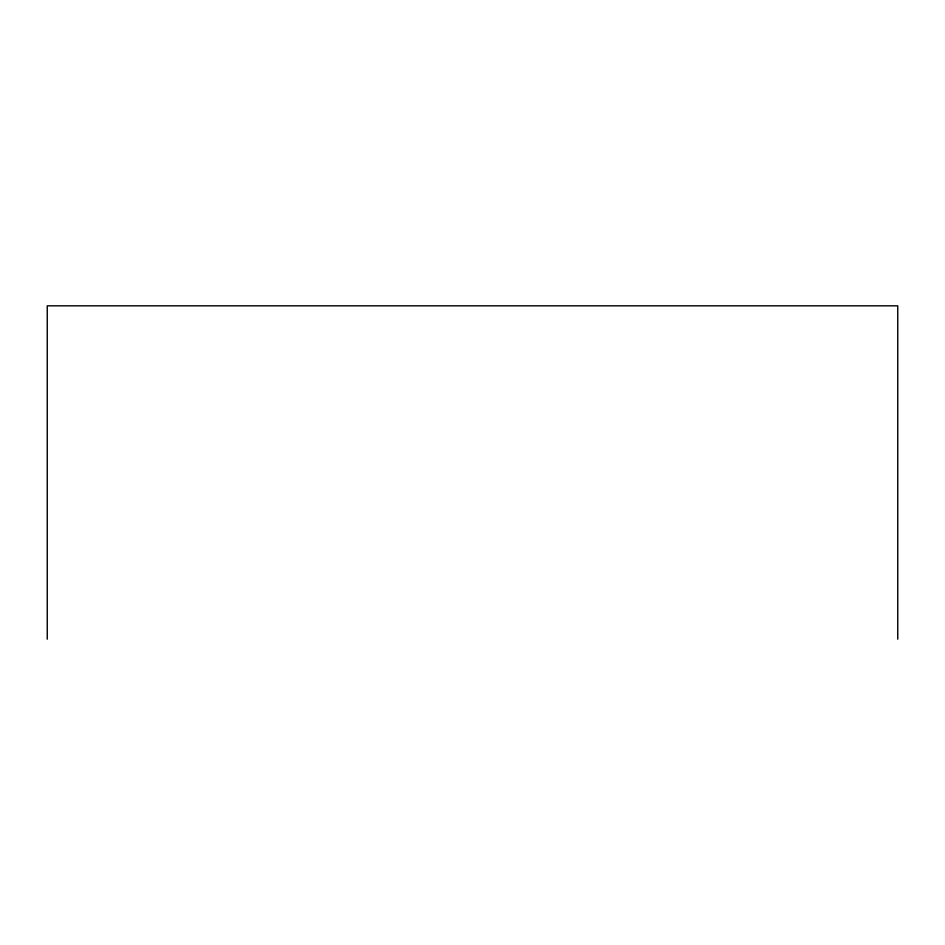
<?xml version="1.0" encoding="UTF-8"?>
<svg xmlns="http://www.w3.org/2000/svg" width="945" height="945" viewBox="0 0 945 945"><rect width="100%" height="100%" fill="white"/><g stroke="black" fill="none" stroke-linecap="round" stroke-linejoin="round"><path stroke-width="1.42" d="M897.75 639.174L897.75 305.826L47.25 305.826L47.25 639.174"/></g></svg>
